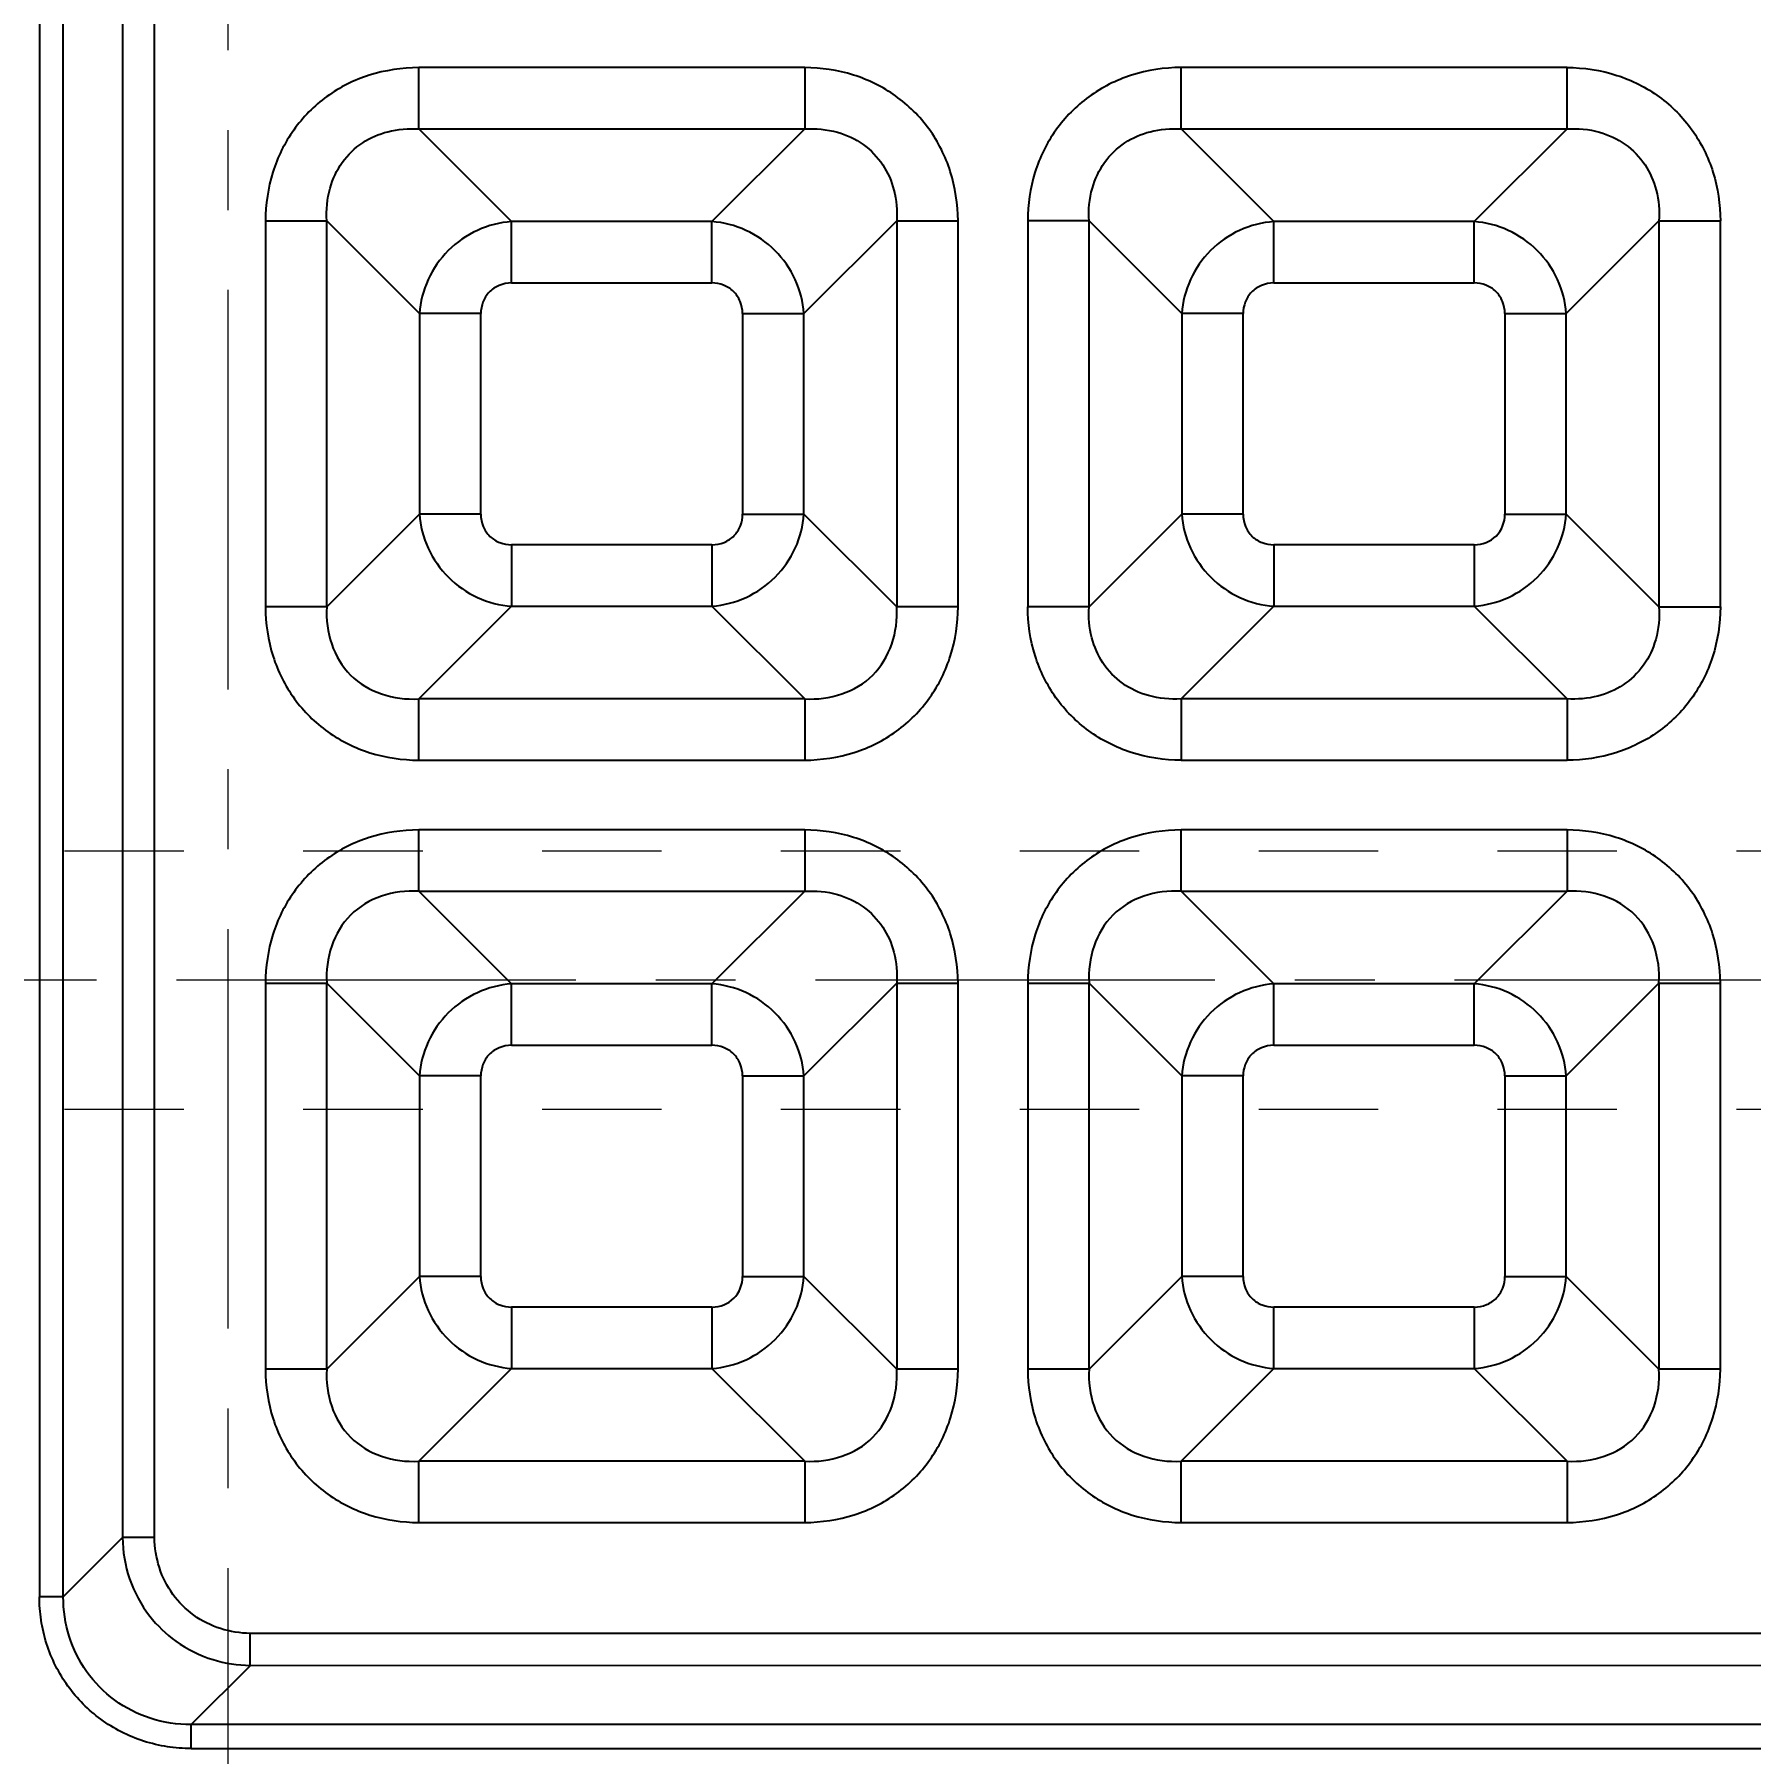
# Model space of a CAD drawing. Header units: millimetres. Extents: x 2750 to 4049, y 1371 to 1831.
# Drawn here: x 3823.7 to 3876.9, y 1622.3 to 1675.6 of the extents above; entities that cross this region are included whole.
import ezdxf

# ---------------------------------------------------------------- set-up
doc = ezdxf.new("R2010")
doc.units = ezdxf.units.MM
doc.linetypes.add('CENTER', pattern=[0.6, 0.375, -0.075, 0.075, -0.075])
doc.linetypes.add('HIDDEN', pattern=[0.2, 0.1, -0.1])
doc.layers.add('center', color=1, linetype='CENTER', lineweight=9)
doc.layers.add('cool', color=153, linetype='HIDDEN', lineweight=9)
doc.styles.get("Standard").update_dxf_attribs({"font": 'arial.ttf'})
doc.dimstyles.get("Standard").update_dxf_attribs({"dimtxt": 0.18, "dimasz": 0.18, "dimexe": 0.18, "dimexo": 0.0625, "dimgap": 0.09, "dimtad": 0, "dimtih": 1, "dimtoh": 1, "dimzin": 0, "dimdsep": 46, "dimtxsty": 'Standard', "dimcen": 0.09, "dimadec": 0, "dimazin": 0, "dimtfac": 1, "dimtofl": 0, "dimtmove": 0, "dimatfit": 3, "dimfxl": 0, "dimtolj": 1, "dimtzin": 0, "dimarcsym": 0})

# ---------------------------------------------------------------- blocks, each defined once
blk = doc.blocks.new('*D202')
at = {"color": 4, "lineweight": -2, "transparency": 16777216}
blk.add_line((3980.871, 1646.291), (3999.151, 1646.291), dxfattribs=at)
at = {"layer": 'Defpoints', "color": 0, "transparency": 16777216}
for p in [(3980.871, 1646.291), (3999.151, 1646.291), (3829.681, 1617.29)]:
    blk.add_point(p, dxfattribs=at)
at = {"color": 6, "transparency": 16777216, "insert": (4007.622, 1646.291), "char_height": 5, "attachment_point": 5}
blk.add_mtext('\\A1;29.00', dxfattribs=at)
blk = doc.blocks.new('*D203')
at = {"color": 4, "lineweight": -2, "transparency": 16777216}
blk.add_line((3938.077, 1665.29), (3999.151, 1665.29), dxfattribs=at)
at = {"layer": 'Defpoints', "color": 0, "transparency": 16777216}
for p in [(3938.077, 1665.29), (3999.151, 1665.29), (3829.681, 1617.29)]:
    blk.add_point(p, dxfattribs=at)
at = {"color": 6, "transparency": 16777216, "insert": (4007.68, 1665.29), "char_height": 5, "attachment_point": 5}
blk.add_mtext('\\A1;48.00', dxfattribs=at)
blk = doc.blocks.new('*D204')
at = {"color": 4, "lineweight": -2, "transparency": 16777216}
blk.add_line((3916.077, 1699.29), (3999.151, 1699.29), dxfattribs=at)
at = {"layer": 'Defpoints', "color": 0, "transparency": 16777216}
for p in [(3916.077, 1699.29), (3999.151, 1699.29), (3829.681, 1617.29)]:
    blk.add_point(p, dxfattribs=at)
at = {"color": 6, "transparency": 16777216, "insert": (4007.583, 1699.29), "char_height": 5, "attachment_point": 5}
blk.add_mtext('\\A1;82.00', dxfattribs=at)
blk = doc.blocks.new('*D205')
at = {"color": 4, "lineweight": -2, "transparency": 16777216}
blk.add_line((3939.649, 1714.291), (3999.151, 1714.291), dxfattribs=at)
at = {"layer": 'Defpoints', "color": 0, "transparency": 16777216}
for p in [(3939.649, 1714.291), (3999.151, 1714.291), (3829.681, 1617.29)]:
    blk.add_point(p, dxfattribs=at)
at = {"color": 6, "transparency": 16777216, "insert": (4007.579, 1714.291), "char_height": 5, "attachment_point": 5}
blk.add_mtext('\\A1;97.00', dxfattribs=at)
blk = doc.blocks.new('*D206')
at = {"color": 4, "lineweight": -2, "transparency": 16777216}
blk.add_line((3877.077, 1728.29), (3999.151, 1728.29), dxfattribs=at)
at = {"layer": 'Defpoints', "color": 0, "transparency": 16777216}
for p in [(3877.077, 1728.29), (3999.151, 1728.29), (3829.681, 1617.29)]:
    blk.add_point(p, dxfattribs=at)
at = {"color": 6, "transparency": 16777216, "insert": (4009.286, 1728.29), "char_height": 5, "attachment_point": 5}
blk.add_mtext('\\A1;111.00', dxfattribs=at)
blk = doc.blocks.new('*D159')
at = {"color": 4, "lineweight": -2, "transparency": 16777216}
blk.add_line((3834.081, 1734.29), (3999.151, 1734.29), dxfattribs=at)
at = {"layer": 'Defpoints', "color": 0, "transparency": 16777216}
for p in [(3834.081, 1734.29), (3999.151, 1734.29), (3829.681, 1617.29)]:
    blk.add_point(p, dxfattribs=at)
at = {"color": 6, "transparency": 16777216, "insert": (4009.286, 1734.29), "char_height": 5, "attachment_point": 5}
blk.add_mtext('\\A1;117.00', dxfattribs=at)
blk = doc.blocks.new('*D166')
at = {"color": 4, "lineweight": -2, "transparency": 16777216}
blk.add_line((3829.681, 1765.311), (3829.681, 1784.375), dxfattribs=at)
at = {"layer": 'Defpoints', "color": 0, "transparency": 16777216}
for p in [(3829.681, 1784.375), (3829.681, 1765.311), (3829.681, 1617.29)]:
    blk.add_point(p, dxfattribs=at)
at = {"color": 6, "transparency": 16777216, "insert": (3829.681, 1790.86), "char_height": 5, "attachment_point": 5, "rotation": 90}
blk.add_mtext('\\A1;0.00', dxfattribs=at)
blk = doc.blocks.new('*D167')
at = {"color": 4, "lineweight": -2, "transparency": 16777216}
for p, q in [((3872.707, 1774.119), (3872.707, 1784.119)), ((3872.677, 1764.119), (3872.707, 1774.119)), ((3872.677, 1732.69), (3872.677, 1764.119))]:
    blk.add_line(p, q, dxfattribs=at)
at = {"layer": 'Defpoints', "color": 0, "transparency": 16777216}
for p in [(3872.707, 1784.119), (3872.677, 1732.69), (3829.681, 1617.29)]:
    blk.add_point(p, dxfattribs=at)
at = {"color": 6, "transparency": 16777216, "insert": (3872.707, 1792.647), "char_height": 5, "attachment_point": 5, "rotation": 90}
blk.add_mtext('\\A1;43.00', dxfattribs=at)
blk = doc.blocks.new('*D168')
at = {"color": 4, "lineweight": -2, "transparency": 16777216}
for p, q in [((3911.677, 1774.119), (3911.677, 1784.119)), ((3912.677, 1764.119), (3911.677, 1774.119)), ((3912.677, 1703.691), (3912.677, 1764.119))]:
    blk.add_line(p, q, dxfattribs=at)
at = {"layer": 'Defpoints', "color": 0, "transparency": 16777216}
for p in [(3911.677, 1784.119), (3912.677, 1703.691), (3829.681, 1617.29)]:
    blk.add_point(p, dxfattribs=at)
at = {"color": 6, "transparency": 16777216, "insert": (3911.677, 1792.55), "char_height": 5, "attachment_point": 5, "rotation": 90}
blk.add_mtext('\\A1;83.00', dxfattribs=at)
blk = doc.blocks.new('*D169')
at = {"color": 4, "lineweight": -2, "transparency": 16777216}
for p, q in [((3933.677, 1774.119), (3933.677, 1784.119)), ((3937.677, 1764.119), (3933.677, 1774.119)), ((3937.677, 1669.691), (3937.677, 1764.119))]:
    blk.add_line(p, q, dxfattribs=at)
at = {"layer": 'Defpoints', "color": 0, "transparency": 16777216}
for p in [(3933.677, 1784.119), (3937.677, 1669.691), (3829.681, 1617.29)]:
    blk.add_point(p, dxfattribs=at)
at = {"color": 6, "transparency": 16777216, "insert": (3933.677, 1794.254), "char_height": 5, "attachment_point": 5, "rotation": 90}
blk.add_mtext('\\A1;108.00', dxfattribs=at)
blk = doc.blocks.new('*D176')
at = {"color": 4, "lineweight": -2, "transparency": 16777216}
blk.add_line((3678.491, 1646.291), (3660.211, 1646.291), dxfattribs=at)
at = {"layer": 'Defpoints', "color": 0, "transparency": 16777216}
for p in [(3660.211, 1646.291), (3678.491, 1646.291), (3829.681, 1617.29)]:
    blk.add_point(p, dxfattribs=at)
at = {"color": 6, "transparency": 16777216, "insert": (3651.741, 1646.291), "char_height": 5, "attachment_point": 5}
blk.add_mtext('\\A1;29.00', dxfattribs=at)
blk = doc.blocks.new('*D177')
at = {"color": 4, "lineweight": -2, "transparency": 16777216}
blk.add_line((3721.255, 1665.29), (3660.211, 1665.29), dxfattribs=at)
at = {"layer": 'Defpoints', "color": 0, "transparency": 16777216}
for p in [(3660.211, 1665.29), (3721.255, 1665.29), (3829.681, 1617.29)]:
    blk.add_point(p, dxfattribs=at)
at = {"color": 6, "transparency": 16777216, "insert": (3651.683, 1665.29), "char_height": 5, "attachment_point": 5}
blk.add_mtext('\\A1;48.00', dxfattribs=at)
blk = doc.blocks.new('*D178')
at = {"color": 4, "lineweight": -2, "transparency": 16777216}
blk.add_line((3743.255, 1699.29), (3660.211, 1699.29), dxfattribs=at)
at = {"layer": 'Defpoints', "color": 0, "transparency": 16777216}
for p in [(3660.211, 1699.29), (3743.255, 1699.29), (3829.681, 1617.29)]:
    blk.add_point(p, dxfattribs=at)
at = {"color": 6, "transparency": 16777216, "insert": (3651.78, 1699.29), "char_height": 5, "attachment_point": 5}
blk.add_mtext('\\A1;82.00', dxfattribs=at)
blk = doc.blocks.new('*D179')
at = {"color": 4, "lineweight": -2, "transparency": 16777216}
blk.add_line((3719.714, 1714.291), (3660.211, 1714.291), dxfattribs=at)
at = {"layer": 'Defpoints', "color": 0, "transparency": 16777216}
for p in [(3660.211, 1714.291), (3719.714, 1714.291), (3829.681, 1617.29)]:
    blk.add_point(p, dxfattribs=at)
at = {"color": 6, "transparency": 16777216, "insert": (3651.784, 1714.291), "char_height": 5, "attachment_point": 5}
blk.add_mtext('\\A1;97.00', dxfattribs=at)
blk = doc.blocks.new('*D180')
at = {"color": 4, "lineweight": -2, "transparency": 16777216}
blk.add_line((3782.255, 1728.29), (3660.211, 1728.29), dxfattribs=at)
at = {"layer": 'Defpoints', "color": 0, "transparency": 16777216}
for p in [(3660.211, 1728.29), (3782.255, 1728.29), (3829.681, 1617.29)]:
    blk.add_point(p, dxfattribs=at)
at = {"color": 6, "transparency": 16777216, "insert": (3650.077, 1728.29), "char_height": 5, "attachment_point": 5}
blk.add_mtext('\\A1;111.00', dxfattribs=at)
blk = doc.blocks.new('*D181')
at = {"color": 4, "lineweight": -2, "transparency": 16777216}
blk.add_line((3825.281, 1734.29), (3660.211, 1734.29), dxfattribs=at)
at = {"layer": 'Defpoints', "color": 0, "transparency": 16777216}
for p in [(3660.211, 1734.29), (3825.281, 1734.29), (3829.681, 1617.29)]:
    blk.add_point(p, dxfattribs=at)
at = {"color": 6, "transparency": 16777216, "insert": (3650.077, 1734.29), "char_height": 5, "attachment_point": 5}
blk.add_mtext('\\A1;117.00', dxfattribs=at)
blk = doc.blocks.new('*D188')
at = {"color": 4, "lineweight": -2, "transparency": 16777216}
for p, q in [((3786.655, 1774.119), (3786.655, 1784.119)), ((3786.685, 1764.119), (3786.655, 1774.119)), ((3786.685, 1732.648), (3786.685, 1764.119))]:
    blk.add_line(p, q, dxfattribs=at)
at = {"layer": 'Defpoints', "color": 0, "transparency": 16777216}
for p in [(3786.655, 1784.119), (3786.685, 1732.648), (3829.681, 1617.29)]:
    blk.add_point(p, dxfattribs=at)
at = {"color": 6, "transparency": 16777216, "insert": (3786.655, 1792.647), "char_height": 5, "attachment_point": 5, "rotation": 90}
blk.add_mtext('\\A1;43.00', dxfattribs=at)
blk = doc.blocks.new('*D189')
at = {"color": 4, "lineweight": -2, "transparency": 16777216}
for p, q in [((3747.655, 1774.119), (3747.655, 1784.119)), ((3746.685, 1764.119), (3747.655, 1774.119)), ((3746.685, 1703.62), (3746.685, 1764.119))]:
    blk.add_line(p, q, dxfattribs=at)
at = {"layer": 'Defpoints', "color": 0, "transparency": 16777216}
for p in [(3747.655, 1784.119), (3746.685, 1703.62), (3829.681, 1617.29)]:
    blk.add_point(p, dxfattribs=at)
at = {"color": 6, "transparency": 16777216, "insert": (3747.655, 1792.55), "char_height": 5, "attachment_point": 5, "rotation": 90}
blk.add_mtext('\\A1;83.00', dxfattribs=at)
blk = doc.blocks.new('*D190')
at = {"color": 4, "lineweight": -2, "transparency": 16777216}
for p, q in [((3725.655, 1774.119), (3725.655, 1784.119)), ((3724.685, 1764.119), (3725.655, 1774.119)), ((3724.685, 1669.691), (3724.685, 1764.119))]:
    blk.add_line(p, q, dxfattribs=at)
at = {"layer": 'Defpoints', "color": 0, "transparency": 16777216}
for p in [(3725.655, 1784.119), (3724.685, 1669.691), (3829.681, 1617.29)]:
    blk.add_point(p, dxfattribs=at)
at = {"color": 6, "transparency": 16777216, "insert": (3725.655, 1794.254), "char_height": 5, "attachment_point": 5, "rotation": 90}
blk.add_mtext('\\A1;105.00', dxfattribs=at)
blk = doc.blocks.new('*D195')
at = {"color": 4, "lineweight": -2, "transparency": 16777216}
for p, q in [((3712.382, 1772.258), (3712.382, 1782.258)), ((3709.181, 1762.258), (3712.382, 1772.258)), ((3709.181, 1626.721), (3709.181, 1762.258))]:
    blk.add_line(p, q, dxfattribs=at)
at = {"layer": 'Defpoints', "color": 0, "transparency": 16777216}
for p in [(3712.382, 1782.258), (3709.181, 1626.721), (3829.681, 1617.29)]:
    blk.add_point(p, dxfattribs=at)
at = {"color": 6, "transparency": 16777216, "insert": (3712.382, 1792.392), "char_height": 5, "attachment_point": 5, "rotation": 90}
blk.add_mtext('\\A1;120.50', dxfattribs=at)
blk = doc.blocks.new('*D196')
at = {"color": 4, "lineweight": -2, "transparency": 16777216}
for p, q in [((3670.352, 1628.487), (3660.352, 1628.487)), ((3680.352, 1622.321), (3670.352, 1628.487)), ((3704.781, 1622.321), (3680.352, 1622.321))]:
    blk.add_line(p, q, dxfattribs=at)
at = {"layer": 'Defpoints', "color": 0, "transparency": 16777216}
for p in [(3660.352, 1628.487), (3704.781, 1622.321), (3829.681, 1617.291)]:
    blk.add_point(p, dxfattribs=at)
at = {"color": 6, "transparency": 16777216, "insert": (3653.859, 1628.487), "char_height": 5, "attachment_point": 5}
blk.add_mtext('\\A1;5.03', dxfattribs=at)
blk = doc.blocks.new('*D197')
at = {"color": 4, "lineweight": -2, "transparency": 16777216}
for p, q in [((3978.821, 1622.321), (3988.821, 1626.734)), ((3988.821, 1626.734), (3998.821, 1626.734)), ((3947.582, 1622.321), (3978.821, 1622.321))]:
    blk.add_line(p, q, dxfattribs=at)
at = {"layer": 'Defpoints', "color": 0, "transparency": 16777216}
for p in [(3998.821, 1626.734), (3947.582, 1622.321), (3829.681, 1617.291)]:
    blk.add_point(p, dxfattribs=at)
at = {"color": 6, "transparency": 16777216, "insert": (4005.314, 1626.734), "char_height": 5, "attachment_point": 5}
blk.add_mtext('\\A1;5.03', dxfattribs=at)
blk = doc.blocks.new('*D198')
at = {"color": 4, "lineweight": -2, "transparency": 16777216}
blk.add_line((3943.182, 1626.721), (3943.182, 1783.549), dxfattribs=at)
at = {"layer": 'Defpoints', "color": 0, "transparency": 16777216}
for p in [(3943.182, 1783.549), (3943.182, 1626.721), (3829.681, 1617.291)]:
    blk.add_point(p, dxfattribs=at)
at = {"color": 6, "transparency": 16777216, "insert": (3943.182, 1793.684), "char_height": 5, "attachment_point": 5, "rotation": 90}
blk.add_mtext('\\A1;113.50', dxfattribs=at)

msp = doc.modelspace()

# ---------------------------------------------------------------- linework, layer by layer
at = {"color": 6, "linetype": 'Continuous'}
for p, q in [((3823.836, 1706.342), (3823.834, 1627.179)), ((3824.576, 1627.179), (3824.576, 1706.342)), ((3827.401, 1629.014), (3827.401, 1704.432)), ((3826.412, 1702.944), (3826.413, 1629.014)), ((3835.588, 1672.657), (3835.588, 1674.558)), ((3847.545, 1674.558), (3835.588, 1674.558)), ((3847.545, 1674.558), (3847.545, 1672.657)), ((3859.205, 1672.657), (3859.205, 1674.558)), ((3871.163, 1674.558), (3859.205, 1674.558)), ((3871.163, 1672.657), (3871.163, 1674.558)), ((3835.588, 1672.657), (3838.461, 1669.784)), ((3835.588, 1672.657), (3847.545, 1672.657)), ((3844.672, 1669.784), (3847.545, 1672.657)), ((3859.205, 1672.657), (3871.163, 1672.657)), ((3859.205, 1672.657), (3862.078, 1669.784)), ((3868.29, 1669.784), (3871.163, 1672.657)), ((3830.836, 1669.806), (3830.836, 1657.849)), ((3830.836, 1669.806), (3832.737, 1669.806)), ((3832.737, 1657.849), (3832.737, 1669.806)), ((3835.61, 1666.933), (3832.737, 1669.806)), ((3838.461, 1667.884), (3838.461, 1669.784)), ((3844.672, 1669.784), (3838.461, 1669.784)), ((3844.672, 1667.884), (3844.672, 1669.784)), ((3850.396, 1669.806), (3847.523, 1666.933)), ((3850.396, 1669.806), (3850.396, 1657.849)), ((3850.396, 1669.806), (3852.296, 1669.806)), ((3852.296, 1657.849), (3852.296, 1669.806)), ((3854.454, 1669.806), (3854.454, 1657.849)), ((3856.354, 1669.806), (3854.454, 1669.806)), ((3856.354, 1657.849), (3856.354, 1669.806)), ((3859.227, 1666.933), (3856.354, 1669.806)), ((3862.078, 1667.884), (3862.078, 1669.784)), ((3868.29, 1669.784), (3862.078, 1669.784)), ((3868.29, 1667.884), (3868.29, 1669.784)), ((3874.013, 1669.806), (3871.14, 1666.933)), ((3874.013, 1669.806), (3874.013, 1657.849)), ((3874.013, 1669.806), (3875.914, 1669.806)), ((3875.914, 1657.849), (3875.914, 1669.806)), ((3838.461, 1667.884), (3844.672, 1667.884)), ((3862.078, 1667.884), (3868.29, 1667.884)), ((3835.61, 1666.933), (3835.61, 1660.722)), ((3837.51, 1666.933), (3835.61, 1666.933)), ((3837.51, 1660.722), (3837.51, 1666.933)), ((3845.622, 1666.933), (3845.622, 1660.722)), ((3845.622, 1666.933), (3847.523, 1666.933)), ((3847.523, 1660.722), (3847.523, 1666.933)), ((3859.227, 1666.933), (3859.227, 1660.722)), ((3861.128, 1666.933), (3859.227, 1666.933)), ((3861.128, 1660.722), (3861.128, 1666.933)), ((3869.24, 1666.933), (3869.24, 1660.722)), ((3869.24, 1666.933), (3871.14, 1666.933)), ((3871.14, 1660.722), (3871.14, 1666.933)), ((3832.737, 1657.849), (3835.61, 1660.722)), ((3837.51, 1660.722), (3835.61, 1660.722)), ((3845.622, 1660.722), (3847.523, 1660.722)), ((3847.523, 1660.722), (3850.396, 1657.849)), ((3856.354, 1657.849), (3859.227, 1660.722)), ((3861.128, 1660.722), (3859.227, 1660.722)), ((3869.24, 1660.722), (3871.14, 1660.722)), ((3871.14, 1660.722), (3874.013, 1657.849)), ((3838.461, 1659.772), (3838.461, 1657.871)), ((3844.672, 1659.772), (3838.461, 1659.772)), ((3844.672, 1659.772), (3844.672, 1657.871)), ((3862.078, 1659.772), (3862.078, 1657.871)), ((3868.29, 1659.772), (3862.078, 1659.772)), ((3868.29, 1659.772), (3868.29, 1657.871)), ((3832.737, 1657.849), (3830.836, 1657.849)), ((3838.461, 1657.871), (3835.588, 1654.998)), ((3838.461, 1657.871), (3844.672, 1657.871)), ((3847.545, 1654.998), (3844.672, 1657.871)), ((3852.296, 1657.849), (3850.396, 1657.849)), ((3856.354, 1657.849), (3854.454, 1657.849)), ((3862.078, 1657.871), (3859.205, 1654.998)), ((3862.078, 1657.871), (3868.29, 1657.871)), ((3871.163, 1654.998), (3868.29, 1657.871)), ((3874.013, 1657.849), (3875.914, 1657.849)), ((3835.588, 1653.098), (3835.588, 1654.998)), ((3847.545, 1654.998), (3835.588, 1654.998)), ((3847.545, 1654.998), (3847.545, 1653.098)), ((3859.205, 1654.998), (3859.205, 1653.098)), ((3871.163, 1654.998), (3859.205, 1654.998)), ((3871.163, 1654.998), (3871.163, 1653.098)), ((3835.588, 1653.098), (3847.545, 1653.098)), ((3859.205, 1653.098), (3871.163, 1653.098)), ((3835.588, 1649.04), (3835.588, 1650.94)), ((3847.545, 1650.94), (3835.588, 1650.94)), ((3847.545, 1650.94), (3847.545, 1649.04)), ((3859.205, 1649.04), (3859.205, 1650.94)), ((3871.163, 1650.94), (3859.205, 1650.94)), ((3871.163, 1650.94), (3871.163, 1649.04)), ((3835.588, 1649.04), (3838.461, 1646.167)), ((3835.588, 1649.04), (3847.545, 1649.04)), ((3844.672, 1646.167), (3847.545, 1649.04)), ((3859.205, 1649.04), (3871.163, 1649.04)), ((3859.205, 1649.04), (3862.078, 1646.167)), ((3868.29, 1646.167), (3871.163, 1649.04)), ((3830.836, 1646.189), (3830.836, 1634.231)), ((3830.836, 1646.189), (3832.737, 1646.189)), ((3832.737, 1634.231), (3832.737, 1646.189)), ((3835.61, 1643.316), (3832.737, 1646.189)), ((3838.461, 1644.266), (3838.461, 1646.167)), ((3844.672, 1646.167), (3838.461, 1646.167)), ((3844.672, 1644.266), (3844.672, 1646.167)), ((3850.396, 1646.189), (3847.523, 1643.316)), ((3850.396, 1646.189), (3850.396, 1634.231)), ((3850.396, 1646.189), (3852.296, 1646.189)), ((3852.296, 1634.231), (3852.296, 1646.189)), ((3854.454, 1646.189), (3854.454, 1634.231)), ((3854.454, 1646.189), (3856.354, 1646.189)), ((3856.354, 1634.231), (3856.354, 1646.189)), ((3859.227, 1643.316), (3856.354, 1646.189)), ((3862.078, 1644.266), (3862.078, 1646.167)), ((3868.29, 1646.167), (3862.078, 1646.167)), ((3868.29, 1644.266), (3868.29, 1646.167)), ((3874.013, 1646.189), (3871.14, 1643.316)), ((3874.013, 1646.189), (3874.013, 1634.231)), ((3874.013, 1646.189), (3875.914, 1646.189)), ((3875.914, 1634.231), (3875.914, 1646.189)), ((3838.461, 1644.266), (3844.672, 1644.266)), ((3862.078, 1644.266), (3868.29, 1644.266)), ((3835.61, 1643.316), (3835.61, 1637.104)), ((3837.51, 1643.316), (3835.61, 1643.316)), ((3837.51, 1637.104), (3837.51, 1643.316)), ((3845.622, 1643.316), (3845.622, 1637.104)), ((3845.622, 1643.316), (3847.523, 1643.316)), ((3847.523, 1637.104), (3847.523, 1643.316)), ((3859.227, 1643.316), (3859.227, 1637.104)), ((3861.128, 1643.316), (3859.227, 1643.316)), ((3861.128, 1637.104), (3861.128, 1643.316)), ((3869.24, 1643.316), (3869.24, 1637.104)), ((3869.24, 1643.316), (3871.14, 1643.316)), ((3871.14, 1637.104), (3871.14, 1643.316)), ((3832.737, 1634.231), (3835.61, 1637.104)), ((3837.51, 1637.104), (3835.61, 1637.104)), ((3845.622, 1637.104), (3847.523, 1637.104)), ((3847.523, 1637.104), (3850.396, 1634.231)), ((3856.354, 1634.231), (3859.227, 1637.104)), ((3861.128, 1637.104), (3859.227, 1637.104)), ((3869.24, 1637.104), (3871.14, 1637.104)), ((3871.14, 1637.104), (3874.013, 1634.231)), ((3838.461, 1636.154), (3838.461, 1634.254)), ((3844.672, 1636.154), (3838.461, 1636.154)), ((3844.672, 1636.154), (3844.672, 1634.254)), ((3862.078, 1634.254), (3862.078, 1636.154)), ((3868.29, 1636.154), (3862.078, 1636.154)), ((3868.29, 1636.154), (3868.29, 1634.254)), ((3832.737, 1634.231), (3830.836, 1634.231)), ((3838.461, 1634.254), (3835.588, 1631.381)), ((3838.461, 1634.254), (3844.672, 1634.254)), ((3847.545, 1631.381), (3844.672, 1634.254)), ((3852.296, 1634.231), (3850.396, 1634.231)), ((3856.354, 1634.231), (3854.454, 1634.231)), ((3862.078, 1634.254), (3859.205, 1631.381)), ((3862.078, 1634.254), (3868.29, 1634.254)), ((3871.163, 1631.381), (3868.29, 1634.254)), ((3875.914, 1634.231), (3874.013, 1634.231)), ((3835.588, 1629.48), (3835.588, 1631.381)), ((3847.545, 1631.381), (3835.588, 1631.381)), ((3847.545, 1631.381), (3847.545, 1629.48)), ((3859.205, 1629.48), (3859.205, 1631.381)), ((3871.163, 1631.381), (3859.205, 1631.381)), ((3871.163, 1631.381), (3871.163, 1629.48)), ((3835.588, 1629.48), (3847.545, 1629.48)), ((3859.205, 1629.48), (3871.163, 1629.48)), ((3824.576, 1627.179), (3826.412, 1629.015)), ((3827.401, 1629.014), (3826.412, 1629.014)), ((3824.576, 1627.179), (3823.834, 1627.179)), ((3830.37, 1625.056), (3830.37, 1626.045)), ((3905.788, 1626.045), (3830.37, 1626.045)), ((3830.371, 1625.056), (3828.535, 1623.22)), ((3830.37, 1625.057), (3904.3, 1625.055)), ((3828.535, 1622.478), (3828.535, 1623.22)), ((3907.698, 1623.22), (3828.535, 1623.22)), ((3828.535, 1622.478), (3907.698, 1622.48))]:
    msp.add_line(p, q, dxfattribs=at)
for centre, radius, start, end in [((3829.707, 1622.321), 102.395, 28.92651, 170.47427), ((3829.707, 1622.321), 102.28, 28.91984, 173.84027), ((3829.707, 1622.321), 101.778, 28.91317, 173.80147), ((3829.707, 1622.321), 100.622, 28.40074, 331.59927), ((3829.707, 1622.321), 100.12, 28.40075, 331.59926), ((3829.707, 1622.321), 100.057, 28.37938, 331.62062), ((3829.707, 1622.321), 98.859, 28.37934, 331.62065), ((3823.677, 1622.321), 87.818, 27.48882, 137.56344), ((3823.677, 1622.321), 87.224, 13.52978, 137.63947), ((3823.677, 1622.321), 87.317, 27.48942, 137.56349), ((3823.677, 1622.321), 86.622, 13.52978, 137.63811), ((3823.677, 1622.321), 86.271, 1.61975, 88.38025), ((3823.677, 1622.321), 85.531, 1.61975, 88.38025), ((3823.677, 1622.321), 83.696, 2.93582, 87.06418), ((3823.677, 1622.321), 82.706, 2.93582, 87.06418)]:
    msp.add_arc(centre, radius, start, end, dxfattribs=at)
for points, knots in [([(3835.588, 1674.558), (3835.07, 1674.548), (3834.056, 1674.407), (3832.698, 1673.725), (3831.652, 1672.669), (3830.985, 1671.318), (3830.844, 1670.316), (3830.836, 1669.806)], [0, 0, 0, 0, 0.20814, 0.404556, 0.600101, 0.795212, 1, 1, 1, 1]), ([(3852.296, 1669.806), (3852.287, 1670.324), (3852.145, 1671.338), (3851.463, 1672.696), (3850.407, 1673.742), (3849.056, 1674.409), (3848.054, 1674.55), (3847.545, 1674.558)], [0, 0, 0, 0, 0.208187, 0.404674, 0.600207, 0.795238, 1, 1, 1, 1]), ([(3859.205, 1674.558), (3858.687, 1674.558), (3857.668, 1674.404), (3856.309, 1673.722), (3855.261, 1672.661), (3854.6, 1671.312), (3854.454, 1670.312), (3854.454, 1669.806)], [0, 0, 0, 0, 0.208218, 0.406157, 0.601012, 0.796759, 1, 1, 1, 1]), ([(3871.163, 1674.558), (3871.685, 1674.558), (3872.706, 1674.403), (3874.062, 1673.719), (3875.104, 1672.664), (3875.766, 1671.318), (3875.914, 1670.316), (3875.914, 1669.806)], [0, 0, 0, 0, 0.209973, 0.407076, 0.600298, 0.795169, 1, 1, 1, 1]), ([(3832.737, 1669.806), (3832.717, 1670.145), (3832.774, 1670.791), (3833.173, 1671.647), (3833.816, 1672.266), (3834.654, 1672.627), (3835.268, 1672.676), (3835.588, 1672.657)], [0, 0, 0, 0, 0.221835, 0.414242, 0.605288, 0.790745, 1, 1, 1, 1]), ([(3847.545, 1672.657), (3847.884, 1672.677), (3848.53, 1672.62), (3849.386, 1672.221), (3850.004, 1671.578), (3850.366, 1670.74), (3850.415, 1670.126), (3850.396, 1669.806)], [0, 0, 0, 0, 0.221836, 0.414242, 0.605288, 0.790746, 1, 1, 1, 1]), ([(3856.354, 1669.806), (3856.334, 1670.145), (3856.391, 1670.79), (3856.79, 1671.647), (3857.433, 1672.265), (3858.271, 1672.627), (3858.885, 1672.676), (3859.205, 1672.657)], [0, 0, 0, 0, 0.221646, 0.414002, 0.605103, 0.790659, 1, 1, 1, 1]), ([(3871.163, 1672.657), (3871.499, 1672.677), (3872.141, 1672.621), (3872.998, 1672.223), (3873.618, 1671.578), (3873.983, 1670.739), (3874.033, 1670.125), (3874.013, 1669.806)], [0, 0, 0, 0, 0.21998, 0.412518, 0.605434, 0.791016, 1, 1, 1, 1]), ([(3838.461, 1669.784), (3838.098, 1669.759), (3837.373, 1669.572), (3836.459, 1668.932), (3835.821, 1668.018), (3835.635, 1667.295), (3835.61, 1666.933)], [0, 0, 0, 0, 0.249666, 0.500527, 0.751123, 1, 1, 1, 1]), ([(3847.523, 1666.933), (3847.498, 1667.296), (3847.311, 1668.021), (3846.67, 1668.934), (3845.757, 1669.573), (3845.034, 1669.759), (3844.672, 1669.784)], [0, 0, 0, 0, 0.249665, 0.500526, 0.751122, 1, 1, 1, 1]), ([(3862.078, 1669.784), (3861.715, 1669.759), (3860.991, 1669.572), (3860.077, 1668.932), (3859.438, 1668.018), (3859.252, 1667.295), (3859.227, 1666.933)], [0, 0, 0, 0, 0.249668, 0.500528, 0.751123, 1, 1, 1, 1]), ([(3871.14, 1666.933), (3871.116, 1667.296), (3870.929, 1668.021), (3870.288, 1668.934), (3869.374, 1669.573), (3868.651, 1669.759), (3868.29, 1669.784)], [0, 0, 0, 0, 0.249665, 0.500526, 0.751122, 1, 1, 1, 1]), ([(3838.461, 1667.884), (3838.332, 1667.884), (3838.077, 1667.832), (3837.754, 1667.621), (3837.557, 1667.299), (3837.51, 1667.055), (3837.51, 1666.933)], [0, 0, 0, 0, 0.259809, 0.509834, 0.755075, 1, 1, 1, 1]), ([(3845.622, 1666.933), (3845.622, 1667.062), (3845.571, 1667.317), (3845.36, 1667.64), (3845.038, 1667.837), (3844.794, 1667.884), (3844.672, 1667.884)], [0, 0, 0, 0, 0.259809, 0.509834, 0.755075, 1, 1, 1, 1]), ([(3862.078, 1667.884), (3861.949, 1667.884), (3861.694, 1667.832), (3861.372, 1667.621), (3861.175, 1667.299), (3861.128, 1667.055), (3861.128, 1666.933)], [0, 0, 0, 0, 0.25981, 0.509835, 0.755075, 1, 1, 1, 1]), ([(3869.24, 1666.933), (3869.24, 1667.062), (3869.188, 1667.317), (3868.978, 1667.64), (3868.656, 1667.837), (3868.411, 1667.884), (3868.29, 1667.884)], [0, 0, 0, 0, 0.259809, 0.509834, 0.755075, 1, 1, 1, 1]), ([(3835.61, 1660.722), (3835.635, 1660.359), (3835.822, 1659.635), (3836.462, 1658.721), (3837.376, 1658.082), (3838.099, 1657.896), (3838.461, 1657.871)], [0, 0, 0, 0, 0.249667, 0.500527, 0.751123, 1, 1, 1, 1]), ([(3837.51, 1660.722), (3837.51, 1660.593), (3837.562, 1660.338), (3837.773, 1660.015), (3838.094, 1659.819), (3838.339, 1659.772), (3838.461, 1659.772)], [0, 0, 0, 0, 0.259809, 0.509834, 0.755075, 1, 1, 1, 1]), ([(3844.672, 1657.871), (3845.035, 1657.896), (3845.759, 1658.083), (3846.673, 1658.724), (3847.312, 1659.637), (3847.498, 1660.36), (3847.523, 1660.722)], [0, 0, 0, 0, 0.249668, 0.500529, 0.751126, 1, 1, 1, 1]), ([(3844.672, 1659.772), (3844.801, 1659.772), (3845.056, 1659.823), (3845.378, 1660.034), (3845.575, 1660.356), (3845.622, 1660.6), (3845.622, 1660.722)], [0, 0, 0, 0, 0.259809, 0.509834, 0.755075, 1, 1, 1, 1]), ([(3859.227, 1660.722), (3859.252, 1660.359), (3859.439, 1659.635), (3860.08, 1658.721), (3860.994, 1658.082), (3861.716, 1657.896), (3862.078, 1657.871)], [0, 0, 0, 0, 0.24967, 0.500529, 0.751124, 1, 1, 1, 1]), ([(3861.128, 1660.722), (3861.128, 1660.593), (3861.179, 1660.338), (3861.39, 1660.015), (3861.712, 1659.819), (3861.957, 1659.772), (3862.078, 1659.772)], [0, 0, 0, 0, 0.259809, 0.509834, 0.755075, 1, 1, 1, 1]), ([(3868.29, 1657.871), (3868.652, 1657.896), (3869.377, 1658.083), (3870.291, 1658.724), (3870.929, 1659.637), (3871.116, 1660.36), (3871.14, 1660.722)], [0, 0, 0, 0, 0.24967, 0.50053, 0.751126, 1, 1, 1, 1]), ([(3830.836, 1657.849), (3830.845, 1657.331), (3830.987, 1656.317), (3831.669, 1654.959), (3832.726, 1653.913), (3834.076, 1653.246), (3835.078, 1653.106), (3835.588, 1653.098)], [0, 0, 0, 0, 0.208153, 0.404601, 0.600135, 0.79522, 1, 1, 1, 1]), ([(3832.737, 1657.849), (3832.714, 1657.461), (3832.811, 1656.684), (3833.408, 1655.669), (3834.423, 1655.072), (3835.2, 1654.975), (3835.588, 1654.998)], [0, 0, 0, 0, 0.254794, 0.500003, 0.745227, 1, 1, 1, 1]), ([(3847.545, 1653.098), (3848.063, 1653.107), (3849.077, 1653.249), (3850.435, 1653.931), (3851.481, 1654.987), (3852.148, 1656.338), (3852.288, 1657.339), (3852.296, 1657.849)], [0, 0, 0, 0, 0.208153, 0.404601, 0.600135, 0.79522, 1, 1, 1, 1]), ([(3847.545, 1654.998), (3847.933, 1654.975), (3848.71, 1655.072), (3849.725, 1655.669), (3850.322, 1656.684), (3850.419, 1657.461), (3850.396, 1657.849)], [0, 0, 0, 0, 0.254794, 0.500003, 0.745227, 1, 1, 1, 1]), ([(3859.205, 1653.098), (3858.683, 1653.098), (3857.661, 1653.253), (3856.306, 1653.937), (3855.264, 1654.992), (3854.602, 1656.337), (3854.454, 1657.339), (3854.454, 1657.849)], [0, 0, 0, 0, 0.209973, 0.407076, 0.600298, 0.795169, 1, 1, 1, 1]), ([(3859.205, 1654.998), (3858.866, 1654.978), (3858.221, 1655.035), (3857.365, 1655.434), (3856.746, 1656.076), (3856.385, 1656.915), (3856.335, 1657.529), (3856.354, 1657.849)], [0, 0, 0, 0, 0.221646, 0.414002, 0.605103, 0.790659, 1, 1, 1, 1]), ([(3875.914, 1657.849), (3875.914, 1657.326), (3875.759, 1656.305), (3875.075, 1654.949), (3874.02, 1653.908), (3872.675, 1653.246), (3871.672, 1653.098), (3871.163, 1653.098)], [0, 0, 0, 0, 0.209973, 0.407076, 0.600298, 0.795169, 1, 1, 1, 1]), ([(3874.013, 1657.849), (3874.033, 1657.51), (3873.976, 1656.865), (3873.578, 1656.009), (3872.935, 1655.39), (3872.097, 1655.028), (3871.482, 1654.979), (3871.163, 1654.998)], [0, 0, 0, 0, 0.221644, 0.414001, 0.605102, 0.790659, 1, 1, 1, 1]), ([(3835.588, 1650.94), (3835.07, 1650.931), (3834.056, 1650.789), (3832.698, 1650.107), (3831.652, 1649.051), (3830.985, 1647.7), (3830.844, 1646.698), (3830.836, 1646.189)], [0, 0, 0, 0, 0.208153, 0.404601, 0.600135, 0.79522, 1, 1, 1, 1]), ([(3852.296, 1646.189), (3852.287, 1646.707), (3852.145, 1647.721), (3851.463, 1649.079), (3850.406, 1650.125), (3849.056, 1650.792), (3848.054, 1650.932), (3847.545, 1650.94)], [0, 0, 0, 0, 0.208228, 0.404776, 0.600299, 0.795261, 1, 1, 1, 1]), ([(3859.205, 1650.94), (3858.687, 1650.931), (3857.673, 1650.789), (3856.315, 1650.107), (3855.269, 1649.051), (3854.602, 1647.7), (3854.462, 1646.698), (3854.454, 1646.189)], [0, 0, 0, 0, 0.208153, 0.404601, 0.600135, 0.79522, 1, 1, 1, 1]), ([(3875.914, 1646.189), (3875.905, 1646.707), (3875.763, 1647.721), (3875.081, 1649.079), (3874.025, 1650.125), (3872.674, 1650.791), (3871.672, 1650.932), (3871.163, 1650.94)], [0, 0, 0, 0, 0.208153, 0.404601, 0.600135, 0.79522, 1, 1, 1, 1]), ([(3835.588, 1649.04), (3835.2, 1649.063), (3834.423, 1648.966), (3833.408, 1648.369), (3832.811, 1647.353), (3832.714, 1646.576), (3832.737, 1646.189)], [0, 0, 0, 0, 0.254794, 0.500003, 0.745227, 1, 1, 1, 1]), ([(3847.545, 1649.04), (3847.884, 1649.06), (3848.53, 1649.003), (3849.386, 1648.603), (3850.004, 1647.961), (3850.366, 1647.123), (3850.415, 1646.509), (3850.396, 1646.189)], [0, 0, 0, 0, 0.221836, 0.414242, 0.605288, 0.790746, 1, 1, 1, 1]), ([(3859.205, 1649.04), (3858.818, 1649.063), (3858.04, 1648.966), (3857.025, 1648.369), (3856.428, 1647.353), (3856.331, 1646.576), (3856.354, 1646.189)], [0, 0, 0, 0, 0.254794, 0.500003, 0.745227, 1, 1, 1, 1]), ([(3874.013, 1646.189), (3874.037, 1646.576), (3873.939, 1647.354), (3873.342, 1648.369), (3872.327, 1648.966), (3871.55, 1649.063), (3871.163, 1649.04)], [0, 0, 0, 0, 0.254794, 0.500003, 0.745227, 1, 1, 1, 1]), ([(3838.461, 1646.167), (3838.098, 1646.142), (3837.373, 1645.955), (3836.459, 1645.314), (3835.821, 1644.4), (3835.635, 1643.677), (3835.61, 1643.316)], [0, 0, 0, 0, 0.249666, 0.500527, 0.751123, 1, 1, 1, 1]), ([(3847.523, 1643.316), (3847.498, 1643.679), (3847.311, 1644.403), (3846.67, 1645.317), (3845.757, 1645.956), (3845.034, 1646.142), (3844.672, 1646.167)], [0, 0, 0, 0, 0.249665, 0.500526, 0.751122, 1, 1, 1, 1]), ([(3862.078, 1646.167), (3861.715, 1646.142), (3860.991, 1645.955), (3860.077, 1645.314), (3859.438, 1644.4), (3859.252, 1643.677), (3859.227, 1643.316)], [0, 0, 0, 0, 0.249666, 0.500527, 0.751123, 1, 1, 1, 1]), ([(3871.14, 1643.316), (3871.116, 1643.679), (3870.929, 1644.403), (3870.288, 1645.317), (3869.374, 1645.956), (3868.651, 1646.142), (3868.29, 1646.167)], [0, 0, 0, 0, 0.249665, 0.500526, 0.751122, 1, 1, 1, 1]), ([(3838.461, 1644.266), (3838.332, 1644.266), (3838.077, 1644.214), (3837.754, 1644.004), (3837.557, 1643.682), (3837.51, 1643.437), (3837.51, 1643.316)], [0, 0, 0, 0, 0.259809, 0.509834, 0.755075, 1, 1, 1, 1]), ([(3845.622, 1643.316), (3845.622, 1643.445), (3845.571, 1643.7), (3845.36, 1644.022), (3845.038, 1644.219), (3844.794, 1644.266), (3844.672, 1644.266)], [0, 0, 0, 0, 0.259809, 0.509834, 0.755075, 1, 1, 1, 1]), ([(3862.078, 1644.266), (3861.949, 1644.266), (3861.694, 1644.214), (3861.372, 1644.004), (3861.175, 1643.682), (3861.128, 1643.437), (3861.128, 1643.316)], [0, 0, 0, 0, 0.259809, 0.509834, 0.755075, 1, 1, 1, 1]), ([(3869.24, 1643.316), (3869.24, 1643.445), (3869.188, 1643.7), (3868.978, 1644.022), (3868.656, 1644.219), (3868.411, 1644.266), (3868.29, 1644.266)], [0, 0, 0, 0, 0.259809, 0.509834, 0.755075, 1, 1, 1, 1]), ([(3835.61, 1637.104), (3835.635, 1636.742), (3835.822, 1636.017), (3836.462, 1635.103), (3837.376, 1634.464), (3838.099, 1634.278), (3838.461, 1634.254)], [0, 0, 0, 0, 0.249667, 0.500527, 0.751123, 1, 1, 1, 1]), ([(3837.51, 1637.104), (3837.51, 1636.975), (3837.562, 1636.721), (3837.773, 1636.398), (3838.094, 1636.201), (3838.339, 1636.154), (3838.461, 1636.154)], [0, 0, 0, 0, 0.259809, 0.509834, 0.755075, 1, 1, 1, 1]), ([(3844.672, 1634.254), (3845.035, 1634.278), (3845.759, 1634.465), (3846.673, 1635.106), (3847.312, 1636.02), (3847.498, 1636.743), (3847.523, 1637.104)], [0, 0, 0, 0, 0.249668, 0.500529, 0.751126, 1, 1, 1, 1]), ([(3859.227, 1637.104), (3859.252, 1636.742), (3859.439, 1636.017), (3860.08, 1635.103), (3860.994, 1634.464), (3861.716, 1634.278), (3862.078, 1634.254)], [0, 0, 0, 0, 0.249667, 0.500527, 0.751123, 1, 1, 1, 1]), ([(3861.128, 1637.104), (3861.128, 1636.975), (3861.179, 1636.721), (3861.39, 1636.398), (3861.712, 1636.201), (3861.957, 1636.154), (3862.078, 1636.154)], [0, 0, 0, 0, 0.259809, 0.509834, 0.755075, 1, 1, 1, 1]), ([(3868.29, 1636.154), (3868.418, 1636.154), (3868.673, 1636.206), (3868.996, 1636.416), (3869.193, 1636.738), (3869.24, 1636.983), (3869.24, 1637.104)], [0, 0, 0, 0, 0.259809, 0.509834, 0.755075, 1, 1, 1, 1]), ([(3868.29, 1634.254), (3868.652, 1634.278), (3869.377, 1634.465), (3870.291, 1635.106), (3870.929, 1636.02), (3871.116, 1636.743), (3871.14, 1637.104)], [0, 0, 0, 0, 0.249668, 0.500529, 0.751126, 1, 1, 1, 1]), ([(3830.836, 1634.231), (3830.845, 1633.714), (3830.987, 1632.699), (3831.669, 1631.342), (3832.726, 1630.295), (3834.076, 1629.629), (3835.078, 1629.488), (3835.588, 1629.48)], [0, 0, 0, 0, 0.208153, 0.404601, 0.600135, 0.79522, 1, 1, 1, 1]), ([(3832.737, 1634.231), (3832.714, 1633.844), (3832.811, 1633.067), (3833.408, 1632.052), (3834.423, 1631.455), (3835.2, 1631.357), (3835.588, 1631.381)], [0, 0, 0, 0, 0.254794, 0.500003, 0.745227, 1, 1, 1, 1]), ([(3847.545, 1629.48), (3848.063, 1629.489), (3849.077, 1629.631), (3850.435, 1630.313), (3851.481, 1631.369), (3852.148, 1632.72), (3852.288, 1633.722), (3852.296, 1634.231)], [0, 0, 0, 0, 0.208153, 0.404601, 0.600135, 0.79522, 1, 1, 1, 1]), ([(3847.545, 1631.381), (3847.933, 1631.357), (3848.71, 1631.454), (3849.725, 1632.052), (3850.322, 1633.067), (3850.419, 1633.844), (3850.396, 1634.231)], [0, 0, 0, 0, 0.254794, 0.500003, 0.745227, 1, 1, 1, 1]), ([(3854.454, 1634.231), (3854.463, 1633.714), (3854.605, 1632.699), (3855.287, 1631.342), (3856.343, 1630.295), (3857.694, 1629.629), (3858.696, 1629.488), (3859.205, 1629.48)], [0, 0, 0, 0, 0.208153, 0.404601, 0.600135, 0.79522, 1, 1, 1, 1]), ([(3856.354, 1634.231), (3856.331, 1633.844), (3856.428, 1633.067), (3857.025, 1632.052), (3858.04, 1631.455), (3858.818, 1631.357), (3859.205, 1631.381)], [0, 0, 0, 0, 0.254794, 0.500003, 0.745227, 1, 1, 1, 1]), ([(3871.163, 1629.48), (3871.68, 1629.489), (3872.695, 1629.631), (3874.052, 1630.313), (3875.098, 1631.369), (3875.765, 1632.72), (3875.906, 1633.722), (3875.914, 1634.231)], [0, 0, 0, 0, 0.208153, 0.404601, 0.600135, 0.79522, 1, 1, 1, 1]), ([(3871.163, 1631.381), (3871.55, 1631.357), (3872.327, 1631.454), (3873.342, 1632.052), (3873.939, 1633.067), (3874.037, 1633.844), (3874.013, 1634.231)], [0, 0, 0, 0, 0.254794, 0.500003, 0.745227, 1, 1, 1, 1]), ([(3826.412, 1629.015), (3826.415, 1628.583), (3826.562, 1627.708), (3827.165, 1626.595), (3828.071, 1625.724), (3829.158, 1625.183), (3829.982, 1625.058), (3830.371, 1625.056)], [0, 0, 0, 0, 0.209249, 0.421761, 0.60261, 0.811223, 1, 1, 1, 1]), ([(3830.37, 1626.045), (3830.058, 1626.05), (3829.435, 1626.147), (3828.594, 1626.566), (3827.929, 1627.229), (3827.506, 1628.073), (3827.407, 1628.7), (3827.401, 1629.014)], [0, 0, 0, 0, 0.201277, 0.400461, 0.597024, 0.797267, 1, 1, 1, 1]), ([(3828.535, 1622.478), (3828.289, 1622.478), (3827.791, 1622.516), (3827.06, 1622.689), (3826.365, 1622.977), (3825.734, 1623.366), (3825.177, 1623.845), (3824.702, 1624.405), (3824.319, 1625.038), (3824.038, 1625.729), (3823.871, 1626.45), (3823.834, 1626.938), (3823.834, 1627.179)], [0, 0, 0, 0, 0.099956, 0.202096, 0.303984, 0.403763, 0.502202, 0.600775, 0.700698, 0.801825, 0.902244, 1, 1, 1, 1]), ([(3828.535, 1623.22), (3828.108, 1623.218), (3827.262, 1623.347), (3826.128, 1623.925), (3825.249, 1624.818), (3824.696, 1625.942), (3824.574, 1626.766), (3824.576, 1627.179)], [0, 0, 0, 0, 0.206551, 0.404703, 0.604978, 0.80076, 1, 1, 1, 1])]:
    msp.add_open_spline(points, degree=3, knots=knots, dxfattribs=at)
for points in [[(3868.29, 1659.772), (3868.545, 1659.772), (3869.042, 1659.969), (3869.24, 1660.466), (3869.24, 1660.722)], [(3844.672, 1636.154), (3844.928, 1636.154), (3845.425, 1636.352), (3845.622, 1636.849), (3845.622, 1637.104)]]:
    msp.add_open_spline(points, degree=3, dxfattribs=at)
at = {"layer": 'center', "color": 1, "linetype": 'CENTER', "ltscale": 33}
msp.add_line((3829.681, 1457.291), (3829.681, 1777.291), dxfattribs=at)
at = {"layer": 'cool', "ltscale": 37}
for p, q in [((3684.011, 1650.291), (3975.351, 1650.291)), ((3684.011, 1642.291), (3975.351, 1642.291))]:
    msp.add_line(p, q, dxfattribs=at)
at = {"layer": 'cool', "color": 1, "linetype": 'CENTER', "ltscale": 33}
msp.add_line((3669.681, 1646.291), (3989.681, 1646.291), dxfattribs=at)

# ---------------------------------------------------------------- dimensions: what is measured, and where the dimension line sits
for feature_location, offset, dtype, origin, picture, middle in [((3724.685, 1669.691), (0.97, 114.428), 1, (3829.681, 1617.29), '*D190', (3725.655, 1794.254)), ((3937.677, 1669.691), (-4, 114.428), 1, (3829.681, 1617.29), '*D169', (3933.677, 1794.254)), ((3943.182, 1626.721), (0, 156.828), 1, (3829.681, 1617.291), '*D198', (3943.182, 1793.684)), ((3709.181, 1626.721), (3.202, 155.536), 1, (3829.681, 1617.29), '*D195', (3712.382, 1792.392)), ((3746.685, 1703.62), (0.97, 80.499), 1, (3829.681, 1617.29), '*D189', (3747.655, 1792.55)), ((3786.685, 1732.648), (-0.03, 51.471), 1, (3829.681, 1617.29), '*D188', (3786.655, 1792.647)), ((3872.677, 1732.69), (0.03, 51.429), 1, (3829.681, 1617.29), '*D167', (3872.707, 1792.647)), ((3912.677, 1703.691), (-1, 80.428), 1, (3829.681, 1617.29), '*D168', (3911.677, 1792.55)), ((3829.681421285, 1765.310540574), (0, 19.064482636), 1, (3829.681421285, 1617.29003337), '*D166', (3829.681421285, 1790.860357453)), ((3825.281, 1734.29), (-165.07, 0), 0, (3829.681, 1617.29), '*D181', (3650.077, 1734.29)), ((3834.081, 1734.29), (165.07, 0), 0, (3829.681, 1617.29), '*D159', (4009.286, 1734.29)), ((3782.255, 1728.29), (-122.044, 0), 0, (3829.681, 1617.29), '*D180', (3650.077, 1728.29)), ((3877.077, 1728.29), (122.074, 0), 0, (3829.681, 1617.29), '*D206', (4009.286, 1728.29)), ((3719.714, 1714.291), (-59.503, 0), 0, (3829.681, 1617.29), '*D179', (3651.784, 1714.291)), ((3939.649, 1714.291), (59.503, 0), 0, (3829.681, 1617.29), '*D205', (4007.579, 1714.291)), ((3743.255, 1699.29), (-83.044, 0), 0, (3829.681, 1617.29), '*D178', (3651.78, 1699.29)), ((3916.077, 1699.29), (83.074, 0), 0, (3829.681, 1617.29), '*D204', (4007.583, 1699.29)), ((3721.255, 1665.29), (-61.044, 0), 0, (3829.681, 1617.29), '*D177', (3651.683, 1665.29)), ((3938.077, 1665.29), (61.074, 0), 0, (3829.681, 1617.29), '*D203', (4007.68, 1665.29)), ((3678.491, 1646.291), (-18.28, 0), 0, (3829.681, 1617.29), '*D176', (3651.741, 1646.291)), ((3980.871, 1646.291), (18.28, 0), 0, (3829.681, 1617.29), '*D202', (4007.622, 1646.291)), ((3704.781, 1622.321), (-44.428, 6.166), 0, (3829.681, 1617.291), '*D196', (3653.859, 1628.487)), ((3947.582, 1622.321), (51.238, 4.413), 0, (3829.681, 1617.291), '*D197', (4005.314, 1626.734))]:
    dim = msp.add_ordinate_dim(feature_location=feature_location, offset=offset, dtype=dtype, origin=origin, dimstyle='Standard', override={"dimtxt": 5, "dimasz": 5, "dimexe": 0, "dimexo": 0, "dimgap": 0, "dimtih": 0, "dimtoh": 0, "dimzin": 0, "dimcen": 0, "dimclrd": 4, "dimclre": 4, "dimclrt": 6, "dimadec": 2, "dimtp": 0, "dimtm": 0, "dimtzin": 0})
    dim.commit()
    dim.dimension.update_dxf_attribs({"geometry": picture, "text_midpoint": middle})

doc.saveas('drawing.dxf')
